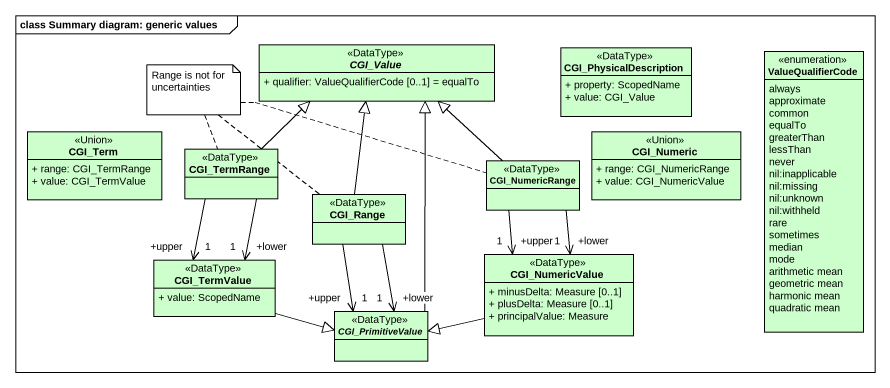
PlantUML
@startuml
mainframe class Summary diagram: generic values
hide circle
hide empty members
skinparam classAttributeIconSize 0
abstract class CGI_Value <<DataType>> #CCFFCC {
  + qualifier: ValueQualifierCode [0..1] = equalTo
}
class CGI_PhysicalDescription <<DataType>> #CCFFCC {
  + property: ScopedName
  + value: CGI_Value
}
enum ValueQualifierCode #CCFFCC {
  always
  approximate
  common
  equalTo
  greaterThan
  lessThan
  never
  nil:inapplicable
  nil:missing
  nil:unknown
  nil:withheld
  rare
  sometimes
  median
  mode
  arithmetic mean
  geometric mean
  harmonic mean
  quadratic mean
}
class CGI_Term <<Union>> #CCFFCC {
  + range: CGI_TermRange
  + value: CGI_TermValue
}
class CGI_TermRange <<DataType>> #CCFFCC
class CGI_Numeric <<Union>> #CCFFCC {
  + range: CGI_NumericRange
  + value: CGI_NumericValue
}
class CGI_Range <<DataType>> #CCFFCC
class CGI_NumericRange <<DataType>> #CCFFCC
class CGI_TermValue <<DataType>> #CCFFCC {
  + value: ScopedName
}
class CGI_NumericValue <<DataType>> #CCFFCC {
  + minusDelta: Measure [0..1]
  + plusDelta: Measure [0..1]
  + principalValue: Measure
}
abstract class CGI_PrimitiveValue <<DataType>> #CCFFCC
CGI_TermRange -up-|> CGI_Value
CGI_TermRange --> "+lower\n1" CGI_TermValue
CGI_TermRange --> "+upper\n1" CGI_TermValue
CGI_Range -up-|> CGI_Value
CGI_Range --> "+upper\n1" CGI_PrimitiveValue
CGI_Range --> "+lower\n1" CGI_PrimitiveValue
CGI_NumericRange -up-|> CGI_Value
CGI_NumericRange --> "+upper\n1" CGI_NumericValue
CGI_NumericRange --> "+lower\n1" CGI_NumericValue
CGI_TermValue -right-|> CGI_PrimitiveValue
CGI_NumericValue -left-|> CGI_PrimitiveValue
CGI_PrimitiveValue -up-|> CGI_Value
note as N1
  Range is not for uncertainties
end note
N1 .. CGI_TermRange
N1 .. CGI_NumericRange
N1 .. CGI_Range
@enduml
